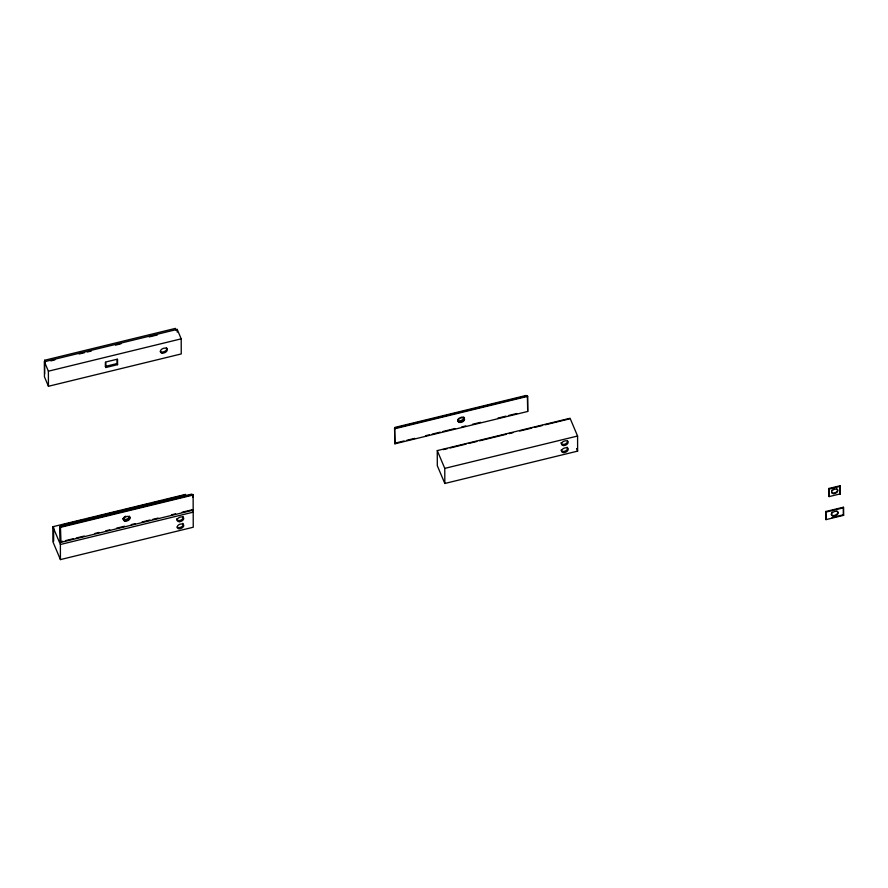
<?xml version="1.0" encoding="UTF-8"?>
<svg xmlns="http://www.w3.org/2000/svg" width="888" height="888" viewBox="0 0 888 888"><rect width="100%" height="100%" fill="white"/><g stroke="black" fill="none" stroke-linecap="round" stroke-linejoin="round"><path stroke-width="1.33" d="M44.655 373.937L44.611 360.262L175.369 328.405L176.19 330.347M44.4 361.749L177.212 329.393L181.196 338.839L181.252 353.935L48.44 386.28L44.456 376.845L44.4 361.749L48.385 371.195L48.44 386.28M50.827 360.883L54.867 359.906M79.132 353.99L84.527 352.68M87.213 352.025L91.264 351.038M115.529 345.132L120.912 343.811M149.228 336.918L157.309 334.954M48.385 371.195L181.196 338.839M105.85 367.51L105.838 361.982L117.549 359.129L117.56 364.657L105.85 367.51L105.383 366.4L117.094 363.547L117.083 359.396M394.594 428.16L527.405 395.815L527.639 396.37L527.694 411.466L394.883 443.811L394.594 428.16L394.883 443.811M394.838 428.715L527.639 396.37M394.649 443.256L404.04 440.97M406.726 440.315L414.774 438.361M425.507 435.742L429.526 434.765M432.212 434.11L440.259 432.145M442.946 431.49L455.022 428.549M461.727 426.917L465.745 425.94M472.46 424.309L480.508 422.344M497.946 418.093L505.994 416.139M508.68 415.484L516.727 413.519M192.119 509.612L193.196 512.154L193.24 527.239L60.428 559.595L52.925 541.813L52.869 526.728L185.681 494.372M61.649 525.086L84.438 519.536M87.113 518.892L95.16 516.927M97.835 516.272L109.901 513.342M112.576 512.687L120.624 510.722M123.299 510.078L131.346 508.114M134.021 507.459L150.105 503.54M152.792 502.897L160.828 500.932M163.503 500.277L183.616 495.382M60.95 541.181L60.428 526.085L191.63 494.128L192.097 495.238M60.084 526.839L192.896 494.483L193.129 495.038L193.184 510.134L60.373 542.49L60.084 526.839L60.373 542.49M60.329 527.394L193.129 495.038M60.14 541.935L62.826 541.28M65.501 540.626L73.56 538.661M76.235 538.006L84.282 536.052M95.016 533.433L99.045 532.456M105.75 530.824L109.779 529.836M116.483 528.205L124.531 526.251M131.246 524.608L135.265 523.631M141.969 522L150.028 520.035M152.703 519.38L158.075 518.081M171.484 514.807L175.513 513.83M182.218 512.198L192.951 509.579L193.184 510.134M437.262 450.605L570.063 418.259L577.577 436.03L577.622 451.126L444.821 483.472L437.307 465.701L437.262 450.605L444.766 468.376L444.821 483.472M443.356 449.628L447.374 448.64M450.061 447.996L466.133 444.078M468.82 443.423L476.856 441.458M479.542 440.814L506.349 434.276M509.024 433.622L513.042 432.645M519.746 431.013L531.812 428.083M534.487 427.428L542.535 425.463M545.21 424.808L569.341 418.936M60.428 559.595L60.384 544.499L193.196 512.154M444.766 468.376L577.577 436.03M828.87 488.489L839.904 485.803L840.137 486.358L840.159 493.906L829.137 496.592L828.87 488.489L829.137 496.592M829.103 489.044L840.137 486.358M825.74 511.521L843.345 507.237L843.578 507.792L843.6 515.34L826.007 519.624L825.74 511.521L826.007 519.624M825.984 512.076L843.578 507.792M832.056 517.538L843.389 514.785L843.345 507.237M576.556 448.584L577.622 451.126M526.606 396.57L526.129 395.449L394.938 427.406L395.404 428.516M527.694 411.466L527.405 395.815M117.094 363.547L117.56 364.657M44.611 360.262L45.432 362.204M60.428 526.085L60.895 527.195M52.869 526.728L60.384 544.499M843.389 514.785L843.6 515.34M192.896 494.483L192.907 497.236M177.212 329.393L177.223 332.145M105.372 362.249L105.383 366.4M53.613 527.05L53.657 541.136M836.929 511A3.463 2.153 -22.9 0 1 835.775 514.962A3.463 2.153 -22.9 0 1 831.257 513.919M831.723 512.676A3.463 2.153 -22.9 0 1 832.256 512.076M836.529 488.711A3.275 2.042 -22.9 0 1 836.219 492.174A3.275 2.042 -22.9 0 1 831.534 492.23M831.679 490.553A3.275 2.042 -22.9 0 1 832.134 489.987M833.466 489.044A3.275 2.042 -22.9 0 1 834.265 488.733M461.016 417.271A3.463 2.153 -22.9 0 1 464.135 419.558A3.463 2.153 -22.9 0 1 458.907 421.789A3.463 2.153 -22.9 0 1 459.374 417.982M463.747 417.06A3.463 2.153 -22.9 0 1 461.827 420.213A3.463 2.153 -22.9 0 1 457.709 420.257M182.961 516.494A3.463 2.153 -22.9 0 1 180.53 520.268A3.463 2.153 -22.9 0 1 176.679 518.77M182.75 523.31A3.463 2.153 -22.9 0 1 181.807 526.673A3.463 2.153 -22.9 0 1 177.234 527.128M166.378 347.585A3.663 2.276 -22.9 0 1 165.113 351.16A3.663 2.276 -22.9 0 1 160.351 351.437M129.382 516.383A3.463 2.153 -22.9 0 1 126.962 520.346A3.463 2.153 -22.9 0 1 123.332 518.403M123.654 517.771A3.463 2.153 -22.9 0 1 124.176 517.171M124.864 516.649A3.463 2.153 -22.9 0 1 125.663 516.228M129.348 516.294A3.463 2.153 -22.9 0 1 126.485 519.236A3.463 2.153 -22.9 0 1 122.866 518.459M567.599 440.881A3.463 2.153 -22.9 0 1 564.479 444.289A3.463 2.153 -22.9 0 1 561.061 442.646M567.132 447.186A3.463 2.153 -22.9 0 1 565.412 450.993A3.463 2.153 -22.9 0 1 561.072 450.027M840.159 493.906L839.904 485.803L840.159 493.906M833.888 516.106A3.463 2.153 -22.9 0 0 837.995 512.387A3.463 2.153 -22.9 0 0 832.489 512.631A3.463 2.153 -22.9 0 0 833.888 516.106M833.344 493.628A3.275 2.042 -22.9 0 0 837.828 490.476A3.275 2.042 -22.9 0 0 832.977 490.021A3.275 2.042 -22.9 0 0 833.344 493.628M459.618 422.455A3.463 2.153 -22.9 0 0 464.568 419.291A3.463 2.153 -22.9 0 0 459.607 418.537A3.463 2.153 -22.9 0 0 459.618 422.455M179.298 521.689A3.463 2.153 -22.9 0 0 183.683 518.115A3.463 2.153 -22.9 0 0 178.322 518.059A3.463 2.153 -22.9 0 0 179.298 521.689M178.976 528.715A3.463 2.153 -22.9 0 0 183.749 525.396A3.463 2.153 -22.9 0 0 178.643 524.875A3.463 2.153 -22.9 0 0 178.976 528.715M162.093 353.113A3.663 2.276 -22.9 0 0 167.321 349.772A3.663 2.276 -22.9 0 0 162.082 348.973A3.663 2.276 -22.9 0 0 162.093 353.113M125.108 521.123A3.463 2.153 -22.9 0 0 130.059 517.959A3.463 2.153 -22.9 0 0 125.097 517.205A3.463 2.153 -22.9 0 0 125.108 521.123M563.358 452.591A3.463 2.153 -22.9 0 0 568.142 449.284A3.463 2.153 -22.9 0 0 563.025 448.751A3.463 2.153 -22.9 0 0 563.358 452.591M563.68 445.565A3.463 2.153 -22.9 0 0 568.076 441.991A3.463 2.153 -22.9 0 0 562.703 441.935A3.463 2.153 -22.9 0 0 563.68 445.565"/></g></svg>
